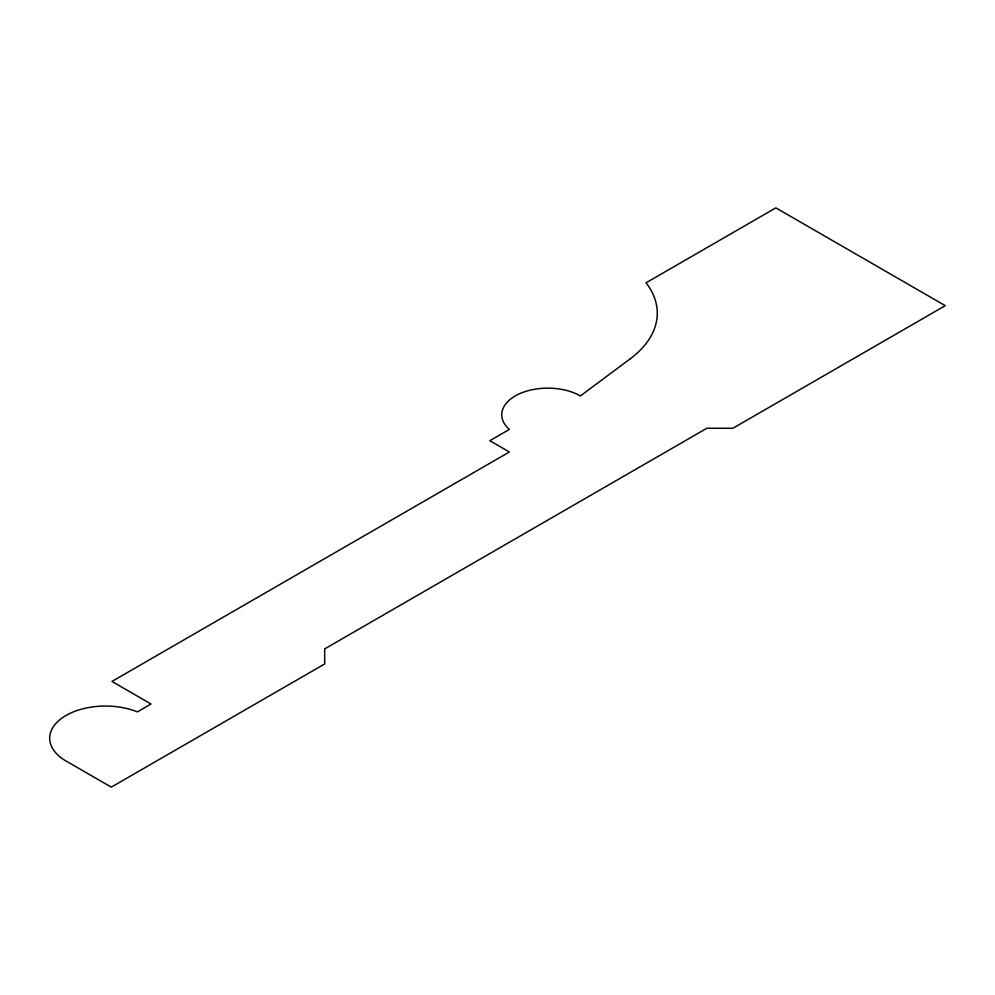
<?xml version="1.0" encoding="UTF-8"?>
<svg xmlns="http://www.w3.org/2000/svg" width="995" height="995" viewBox="0 0 995 995"><rect width="100%" height="100%" fill="white"/><g stroke="black" fill="none" stroke-linecap="round" stroke-linejoin="round"><path stroke-width="1.49" d="M630.245 358.797L580.396 395.935A46.068 26.604 0 0 0 518.681 394.144A46.068 26.604 0 0 0 509.39 429.417L489.838 440.698L509.39 451.979L111.962 681.438L151.053 704L137.422 711.873A55.745 32.188 0 0 0 62.735 717.544A55.745 32.188 0 0 0 66.031 761.001L111.303 787.132L324.681 663.951L324.681 648.902L706.823 428.273L732.88 428.273L945.25 305.664L775.851 207.868L646.053 282.804A128.989 74.476 0 0 1 630.245 358.797"/></g></svg>
